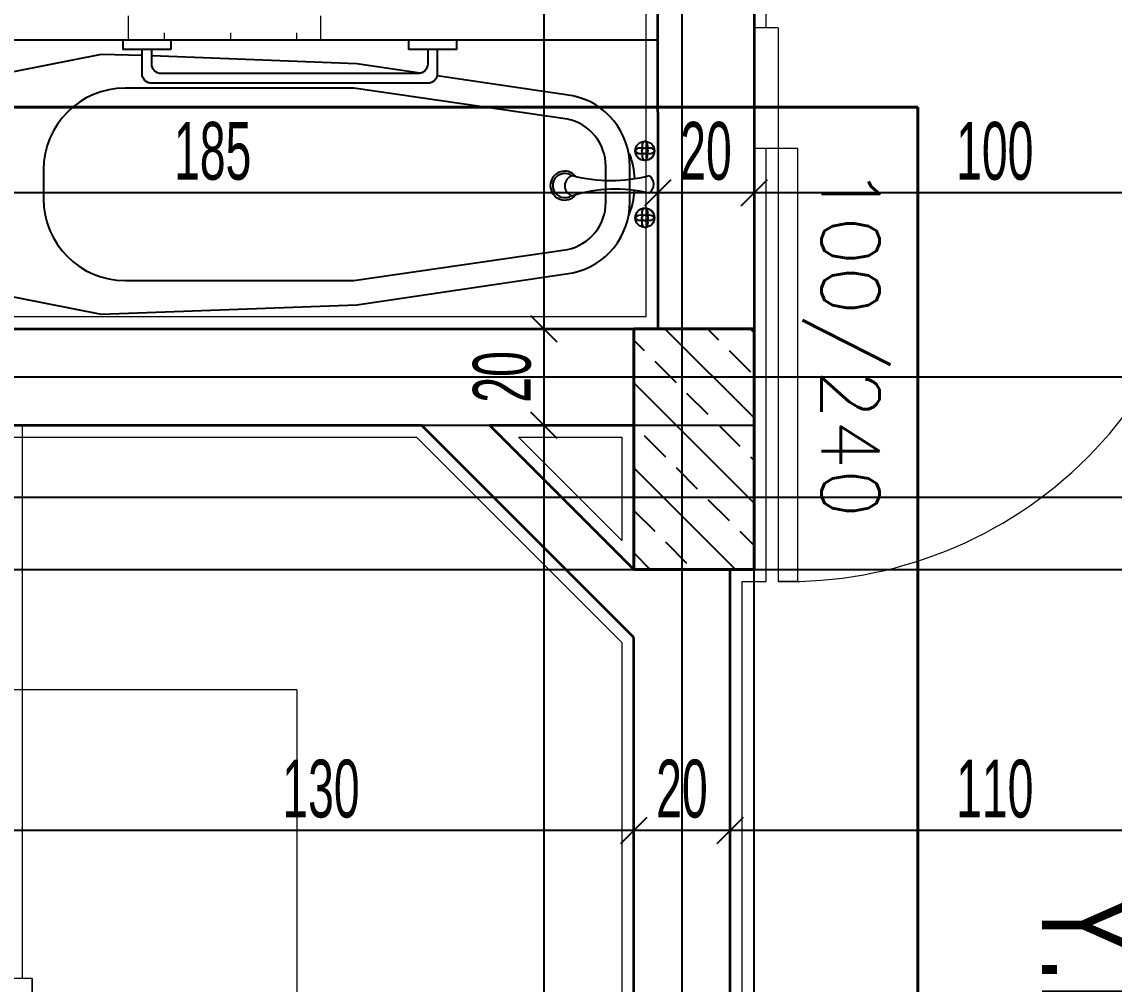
# Model space of a CAD drawing. Header units: inches. Extents: x -7543 to -822, y 102837 to 190349.
# Drawn here: x -831.49081 to -831.44542, y 102836.9882 to 102837.02818 of the extents above; entities that cross this region are included whole.
import ezdxf

# ---------------------------------------------------------------- set-up
doc = ezdxf.new("R2010")
doc.units = ezdxf.units.IN
doc.header["$MEASUREMENT"] = 0
doc.linetypes.add('DASHDOTX2', pattern=[2, 1, -0.5, 0, -0.5])
doc.linetypes.add('DASHED', pattern=[19.049999999999997, 12.7, -6.35])
doc.layers.get('0').update_dxf_attribs({"lineweight": 25})
doc.layers.get('Defpoints').update_dxf_attribs({"lineweight": 25})
for name, color, linetype, lineweight in [('AKS', 1, 'Continuous', 25), ('ICOL', 55, 'Continuous', 25), ('İZ DÜŞÜM', 253, 'Continuous', 20), ('KESİT', 7, 'Continuous', 40), ('KOLON', 2, 'Continuous', 40), ('SIVA', 150, 'Continuous', 15), ('TARAMA', 8, 'Continuous', 25), ('YAZI', 7, 'Continuous', 25)]:
    doc.layers.add(name, color=color, linetype=linetype, lineweight=lineweight)
for name, color, linetype, lineweight, true_color in [('CAM TUĞLA', 7, 'Continuous', 15, 0x00c2da), ('DUVAR', 7, 'Continuous', 35, 0xfc4642), ('KAPI', 7, 'Continuous', 18, 0xffb360), ('MERDİVEN', 7, 'Continuous', 20, 0x16c244), ('TEFRİŞ', 7, 'Continuous', 25, 0x78462c)]:
    doc.layers.add(name, color=color, linetype=linetype, lineweight=lineweight, true_color=true_color)
doc.styles.add('arıal', font='arial.ttf', dxfattribs={"width": 0.7})
doc.styles.add('OLCU', font='tromand.shx', dxfattribs={"width": 0.6, "height": 12})
doc.styles.add('TXTX', font='TXTX')

# ---------------------------------------------------------------- blocks, each defined once
blk = doc.blocks.new('_Oblique')
at = {"color": 0, "linetype": 'ByBlock', "lineweight": -2}
blk.add_line((-0.5, -0.5), (0.5, 0.5), dxfattribs=at)

msp = doc.modelspace()

# ---------------------------------------------------------------- linework, layer by layer
at = {"layer": 'AKS', "linetype": 'DASHDOTX2', "ltscale": 10}
for p, q in [((-831.4633773943481, 102837.241780972), (-831.4633773943481, 102836.7293249838)), ((-831.6986646402642, 102837.0134307916), (-831.3280608453938, 102837.0134307916)), ((-831.6986646402642, 102837.0084307916), (-831.3280608453938, 102837.0084307916)), ((-831.6986646402642, 102837.0054307916), (-831.3280608453938, 102837.0054307916))]:
    msp.add_line(p, q, dxfattribs=at)
at = {"layer": 'CAM TUĞLA'}
for p, q in [((-831.4863772406152, 102837.0274307916), (-831.4863772406152, 102837.0284307916)), ((-831.4783773431038, 102837.0274307916), (-831.4783773431038, 102837.0284307916)), ((-831.4863772406152, 102837.0274307916), (-831.500877394348, 102837.0274307916)), ((-831.4783773431038, 102837.0274307916), (-831.464877394348, 102837.0274307916))]:
    msp.add_line(p, q, dxfattribs=at)
at = {"layer": 'Defpoints', "color": 4}
msp.add_line((-831.4603784286427, 102836.9149307916), (-831.4603784286427, 102837.0559307916), dxfattribs=at)
at = {"layer": 'Defpoints', "color": 6}
for p, q in [((-831.4603784286427, 102837.0114307916), (-831.4603784286427, 102837.0559307916)), ((-831.5758784286427, 102837.0114307916), (-831.4603784286427, 102837.0114307916))]:
    msp.add_line(p, q, dxfattribs=at)
at = {"layer": 'DUVAR'}
for p, q in [((-831.460377394348, 102837.0604307916), (-831.460377394348, 102837.0154307916)), ((-831.464377394348, 102837.0244307916), (-831.464377394348, 102837.0584307916)), ((-831.464377394348, 102837.0244307916), (-831.464377394348, 102837.0154307916)), ((-831.5213773943481, 102837.0154307916), (-831.4633773943481, 102837.0154307916)), ((-831.54342764688, 102837.0114307916), (-831.4742058214725, 102837.0114307916)), ((-831.4653773943478, 102837.0026023645), (-831.4742058214725, 102837.0114307916)), ((-831.4713773943478, 102837.0114307916), (-831.465377394348, 102837.0114307916)), ((-831.4653773943478, 102837.0054307916), (-831.4713773943478, 102837.0114307916)), ((-831.465377394348, 102837.0054307916), (-831.465377394348, 102837.0114307916)), ((-831.4613773943481, 102836.9854307916), (-831.4613773943481, 102837.0054307916)), ((-831.465377394348, 102836.9854307916), (-831.465377394348, 102837.0026023645))]:
    msp.add_line(p, q, dxfattribs=at)
at = {"layer": 'ICOL'}
for p, q in [((-831.4691201100965, 102837.0584307916), (-831.4691201100965, 102837.0154307916)), ((-831.464377394348, 102837.0210772501), (-831.5013773943481, 102837.0210772501)), ((-831.460377394348, 102837.0210772501), (-831.464377394348, 102837.0210772501)), ((-831.440377394348, 102837.0210772501), (-831.460377394348, 102837.0210772501)), ((-831.4691201100965, 102837.0154307916), (-831.4691201100965, 102837.0114307916)), ((-831.4691201100965, 102837.0114307916), (-831.4691201100965, 102836.9594307916)), ((-831.465377394348, 102836.9945810181), (-831.4913773943481, 102836.9945810181)), ((-831.4613773943481, 102836.9945810181), (-831.465377394348, 102836.9945810181)), ((-831.4393773943481, 102836.9945810181), (-831.4613773943481, 102836.9945810181))]:
    msp.add_line(p, q, dxfattribs=at)
at = {"layer": 'ICOL', "color": 53}
for p, q in [((-831.460377394348, 102837.0234772501), (-831.460377394348, 102837.0219172501)), ((-831.464377394348, 102837.0187417924), (-831.464377394348, 102837.0202372501)), ((-831.464377394348, 102837.0187417924), (-831.464377394348, 102837.0202372501)), ((-831.460377394348, 102837.0187417924), (-831.460377394348, 102837.0202372501)), ((-831.4715201100964, 102837.0154307916), (-831.4699601100964, 102837.0154307916)), ((-831.4715201100964, 102837.0154307916), (-831.4699601100964, 102837.0154307916)), ((-831.4715201100964, 102837.0114307916), (-831.4699601100964, 102837.0114307916)), ((-831.4715201100964, 102837.0114307916), (-831.4699601100964, 102837.0114307916)), ((-831.465377394348, 102836.9940258817), (-831.465377394348, 102836.9954210181)), ((-831.465377394348, 102836.9940258817), (-831.465377394348, 102836.9954210181)), ((-831.4613773943481, 102836.9939858759), (-831.4613773943481, 102836.9954210181)), ((-831.4613773943481, 102836.9939858759), (-831.4613773943481, 102836.9954210181))]:
    msp.add_line(p, q, dxfattribs=at)
at = {"layer": 'İZ DÜŞÜM'}
for p, q in [((-831.4848769708883, 102837.0274307916), (-831.4848769708883, 102837.0277247966)), ((-831.4821269708883, 102837.0274307916), (-831.4821269708883, 102837.0277247966)), ((-831.4793769708883, 102837.0274307916), (-831.4793769708883, 102837.0277247966))]:
    msp.add_line(p, q, dxfattribs=at)
at = {"layer": 'KAPI'}
for p, q in [((-831.4603773943479, 102837.0229307916), (-831.4603773943479, 102837.0279307916)), ((-831.4593773943479, 102837.0279307916), (-831.4603773943479, 102837.0279307916)), ((-831.4593773943479, 102837.0279307916), (-831.4593773943479, 102837.0229307916)), ((-831.4603773943479, 102837.0229307916), (-831.4593773943479, 102837.0229307916)), ((-831.4593773943479, 102837.0229307916), (-831.4593773943479, 102837.0049307916)), ((-831.4593773943479, 102837.0229307916), (-831.4585773943479, 102837.0229307916)), ((-831.4585773943479, 102837.0229307916), (-831.4585773943479, 102837.0049307916)), ((-831.4585773943479, 102837.0049307916), (-831.4593773943479, 102837.0049307916))]:
    msp.add_line(p, q, dxfattribs=at)
msp.add_arc((-831.4589773943479, 102837.0225307916), 0.01760454486773231, 268.6980473282914, 1.301952600368629, dxfattribs=at)
at = {"layer": 'KESİT', "linetype": 'DASHED'}
for p, q in [((-831.5104985910926, 102837.0246303916), (-831.4535800630083, 102837.0246303916)), ((-831.4535800630083, 102837.0246303916), (-831.4535800630083, 102836.9492071035))]:
    msp.add_line(p, q, dxfattribs=at)
at = {"layer": 'KOLON'}
for p, q in [((-831.460377394348, 102837.0154307916), (-831.465377394348, 102837.0154307916)), ((-831.465377394348, 102837.0154307916), (-831.465377394348, 102837.0054307916)), ((-831.460377394348, 102837.0054307916), (-831.460377394348, 102837.0154307916)), ((-831.465377394348, 102837.0054307916), (-831.460377394348, 102837.0054307916))]:
    msp.add_line(p, q, dxfattribs=at)
at = {"layer": 'MERDİVEN'}
for p, q in [((-831.490777394348, 102836.9884307916), (-831.490777394348, 102837.0114307916)), ((-831.479377394348, 102837.0004307916), (-831.538777394348, 102837.0004307916)), ((-831.479377394348, 102837.0004307916), (-831.479377394348, 102836.9724307916)), ((-831.4903773943481, 102836.9884307916), (-831.5403773943481, 102836.9884307916)), ((-831.4903773943481, 102836.9884307916), (-831.4903773943481, 102836.9824307916)), ((-831.4903773943481, 102836.9824307916), (-831.4903773943481, 102836.9884307916)), ((-831.4903773943481, 102836.9824307916), (-831.4903773943481, 102836.9884307916)), ((-831.4903773943481, 102836.9884307916), (-831.4903773943481, 102836.9824307916))]:
    msp.add_line(p, q, dxfattribs=at)
at = {"layer": 'SIVA'}
for p, q in [((-831.464877394348, 102837.0579307916), (-831.464877394348, 102837.0244307916)), ((-831.459877394348, 102837.0279307916), (-831.459877394348, 102837.0579307916)), ((-831.464877394348, 102837.0244307916), (-831.464877394348, 102837.0159307916)), ((-831.459877394348, 102837.0149307916), (-831.459877394348, 102837.0229307916)), ((-831.464877394348, 102837.0159307916), (-831.5013773943481, 102837.0159307916)), ((-831.464877394348, 102837.0159307916), (-831.465877394348, 102837.0159307916)), ((-831.459877394348, 102837.0049307916), (-831.459877394348, 102837.0159307916)), ((-831.521877394348, 102837.0109307916), (-831.4744129282537, 102837.0109307916)), ((-831.4658773943478, 102837.0023952577), (-831.4744129282537, 102837.0109307916)), ((-831.4701702875666, 102837.0109307916), (-831.465877394348, 102837.0109307916)), ((-831.4658773943477, 102837.0066378984), (-831.4701702875666, 102837.0109307916)), ((-831.465877394348, 102837.0109307916), (-831.4658773943481, 102837.0066378984)), ((-831.460877394348, 102836.9849307916), (-831.460877394348, 102837.0049307916)), ((-831.460877394348, 102837.0049307916), (-831.459877394348, 102837.0049307916)), ((-831.465877394348, 102837.0023952577), (-831.465877394348, 102836.9849307916))]:
    msp.add_line(p, q, dxfattribs=at)
at = {"layer": 'TARAMA'}
for p, q in [((-831.4640840966167, 102837.0154307916), (-831.460377394348, 102837.0117240893)), ((-831.4623163296608, 102837.0154307916), (-831.4618560313461, 102837.0149704933)), ((-831.4605485627109, 102837.0154307916), (-831.460377394348, 102837.0152596232)), ((-831.465377394348, 102837.0149563224), (-831.4649496235138, 102837.0145285515)), ((-831.4614140896078, 102837.0145285515), (-831.4605302061314, 102837.013644668)), ((-831.4645076817756, 102837.0140866098), (-831.4636237982991, 102837.0132027263)), ((-831.465377394348, 102837.0131885554), (-831.460377394348, 102837.0081885554)), ((-831.4631818565608, 102837.0127607846), (-831.4622979730843, 102837.0118769011)), ((-831.4618560313461, 102837.0114349594), (-831.4609721478696, 102837.0105510759)), ((-831.4649496235138, 102837.0109930176), (-831.4640657400373, 102837.0101091341)), ((-831.4605302061314, 102837.0101091341), (-831.460377394348, 102837.0099563224)), ((-831.465377394348, 102837.0096530215), (-831.4611551644286, 102837.0054307916)), ((-831.4636237982991, 102837.0096671924), (-831.4627399148226, 102837.0087833089)), ((-831.4622979730843, 102837.0083413672), (-831.4614140896078, 102837.0074574837)), ((-831.465377394348, 102837.0078852545), (-831.4645076817756, 102837.007015542)), ((-831.4609721478696, 102837.007015542), (-831.460377394348, 102837.0064207885)), ((-831.4640657400373, 102837.0065736002), (-831.4631818565608, 102837.0056897168)), ((-831.465377394348, 102837.0061174876), (-831.4646906983346, 102837.0054307916))]:
    msp.add_line(p, q, dxfattribs=at)
at = {"layer": 'TEFRİŞ'}
for p, q in [((-831.4983772918595, 102837.0274307916), (-831.464377394348, 102837.0274307916)), ((-831.4866126391204, 102837.0274307916), (-831.4866126391204, 102837.0270307916)), ((-831.4846126391203, 102837.0274307916), (-831.4846126391203, 102837.0270307916)), ((-831.4747426391204, 102837.0274307916), (-831.4747426391204, 102837.0270307916)), ((-831.4727426391204, 102837.0274307916), (-831.4727426391204, 102837.0270307916)), ((-831.4727426391204, 102837.0274307916), (-831.4727426391204, 102837.0270307916)), ((-831.464377394348, 102837.0274307916), (-831.464377394348, 102837.0154307916)), ((-831.4858126391204, 102837.026777573), (-831.4875085634047, 102837.0268307916)), ((-831.4768917085091, 102837.0264307916), (-831.4854126391203, 102837.0267650209)), ((-831.4742483778082, 102837.0260420567), (-831.4768917085091, 102837.0264307916)), ((-831.467915125079, 102837.0251106726), (-831.4735531233903, 102837.0259398108)), ((-831.477010726551, 102837.0254307916), (-831.4865085634046, 102837.0254307916)), ((-831.4681378933716, 102837.0241356527), (-831.477010726551, 102837.0254307916)), ((-831.4899085634047, 102837.0220307916), (-831.4899085634047, 102837.0208307916)), ((-831.4665426391203, 102837.0206845476), (-831.4665426391203, 102837.0221770356)), ((-831.4655426391204, 102837.0206845476), (-831.4655426391204, 102837.0221770356)), ((-831.477010726551, 102837.0174307916), (-831.4681378933716, 102837.0187259305)), ((-831.4768917085091, 102837.0164307916), (-831.467915125079, 102837.0177509106)), ((-831.4865085634046, 102837.0174307916), (-831.477010726551, 102837.0174307916)), ((-831.4875085634047, 102837.0160307916), (-831.4768917085091, 102837.0164307916)), ((-831.4983772918595, 102837.0154307916), (-831.464377394348, 102837.0154307916))]:
    msp.add_line(p, q, dxfattribs=at)
for points in [[(-831.4727426391204, 102837.0274307916), (-831.4727426391204, 102837.0270307916), (-831.4747426391204, 102837.0270307916)], [(-831.4846126391203, 102837.0270307916), (-831.4866126391204, 102837.0270307916)]]:
    msp.add_lwpolyline(points, dxfattribs=at)
for points in [[(-831.4875085634047, 102837.0268307916), (-831.4921479990563, 102837.0259049549, 0.3434058027090082), (-831.4944126391204, 102837.0229964766), (-831.4944126391204, 102837.0198651065, 0.3434058027090083), (-831.4921479990563, 102837.0169566283), (-831.4875085634047, 102837.0160307916)], [(-831.4735426391204, 102837.0270307916), (-831.4735426391204, 102837.0260307916, -0.414213562373095), (-831.4739426391204, 102837.0256307916), (-831.4854126391203, 102837.0256307916, -0.414213562373095), (-831.4858126391204, 102837.0260307916), (-831.4858126391204, 102837.0270307916)], [(-831.4739426391204, 102837.0270307916), (-831.4739426391204, 102837.0264307916, -0.414213562373095), (-831.4743426391203, 102837.0260307916), (-831.4850126391204, 102837.0260307916, -0.414213562373094), (-831.4854126391203, 102837.0264307916), (-831.4854126391203, 102837.0270307916)]]:
    msp.add_lwpolyline(points, format="xyb", dxfattribs=at)
for points in [[(-831.4650055510025, 102837.0227326336, 0.4093917450054191), (-831.4649171854268, 102837.0224224686, 0.4093917450054193), (-831.464828819851, 102837.0227326336, 0.4115225393209948), (-831.4645171854268, 102837.0228201903, 0.4171164244499835), (-831.4648326384837, 102837.0229055784, 0.4192433739440636), (-831.4649171854268, 102837.0232224685, 0.4192433739440639), (-831.46500173237, 102837.0229055784, 0.4171164244499835), (-831.4653171854268, 102837.0228201903, 0.4115225393209948)], [(-831.4650055510025, 102837.0201289495, -0.4093917450054191), (-831.4649171854268, 102837.0204391146, -0.4093917450054193), (-831.464828819851, 102837.0201289495, -0.4115225393209948), (-831.4645171854268, 102837.0200413929, -0.4171164244499835), (-831.4648326384837, 102837.0199560047, -0.4192433739440636), (-831.4649171854268, 102837.0196391146, -0.4192433739440639), (-831.46500173237, 102837.0199560047, -0.4171164244499835), (-831.4653171854268, 102837.0200413929, -0.4115225393209948)]]:
    msp.add_lwpolyline(points, format="xyb", close=True, dxfattribs=at)
for centre, radius in [((-831.4649171854268, 102837.0228201903), 0.0004), ((-831.4649171854268, 102837.0228201903), 0.0001243971061837246), ((-831.4649171854268, 102837.0200413929), 0.0004), ((-831.4649132278132, 102837.0200414125), 0.0001243971061837246)]:
    msp.add_circle(centre, radius, dxfattribs=at)
for centre, radius, start, end in [((-831.4865085634046, 102837.0220307916), 0.0034, 90, 180), ((-831.4685426391204, 102837.0221770356), 0.002999999999999989, 0, 77.92620450168138), ((-831.4685426391204, 102837.0221770356), 0.002000000000000069, 0, 78.3242473179087), ((-831.4682461702057, 102837.0213777656), 0.0006000000000000001, 39.67368283607441, 320.3000835459285), ((-831.4682461702057, 102837.0213777656), 0.0005, 54.78317445861383, 303.2419483329371), ((-831.4678017976985, 102837.0213701065), 0.0004444385075582011, 106.8879071241735, 251.1372157505045), ((-831.4663345531661, 102837.0277747672), 0.006188815256058283, 255.0520303721679, 284.9479696278321), ((-831.4649802730049, 102837.0214307916), 0.0004376338845547779, 303.5828640570228, 56.41713594297723), ((-831.4661310877889, 102837.0152140866), 0.006015598390679034, 76.61188286815852, 107.5546638402296), ((-831.4865085634046, 102837.0208307916), 0.003400000000000012, 180, 270), ((-831.4685426391204, 102837.0206845476), 0.002000000000000088, 281.6757526820913, 0), ((-831.4685426391204, 102837.0206845476), 0.003000000000000121, 282.0737954983186, 0)]:
    msp.add_arc(centre, radius, start, end, dxfattribs=at)
for centre, major_axis, ratio, start_param, end_param in [((-831.4688005009492, 102837.0211666857), (0.00259019796806187, 0.002556291881084574), 0.8988911706404706, -0.6870380274555432, -0.3743223054553262), ((-831.4687891247728, 102837.0218130791), (-0.002593123398592171, 0.002572896698419959), 0.885318108204318, 3.489618385367396, 3.796885505390601)]:
    msp.add_ellipse(centre, major_axis=major_axis, ratio=ratio, start_param=start_param, end_param=end_param, dxfattribs=at)

# ---------------------------------------------------------------- block references
at = {"layer": 'ICOL', "xscale": 0.001080000000001746, "yscale": 0.001080000000001746, "zscale": 0.001080000000001746}
for p in [(-831.464377394348, 102837.0210772501), (-831.460377394348, 102837.0210772501), (-831.465377394348, 102836.9945810181), (-831.4613773943481, 102836.9945810181)]:
    msp.add_blockref('_Oblique', p, dxfattribs=at)
at = {"layer": 'ICOL'}
for p, xscale, yscale, zscale, rotation in [((-831.464377394348, 102837.0210772501), 0.001080000000001746, 0.001080000000001746, 0.001080000000001746, 180), ((-831.460377394348, 102837.0210772501), 0.001080000000001746, 0.001080000000001746, 0.001080000000001746, 180), ((-831.4691201100965, 102837.0154307916), 0.001080000001820736, 0.001080000001820736, 0.001080000001820736, 90), ((-831.4691201100965, 102837.0154307916), 0.001080000001820736, 0.001080000001820736, 0.001080000001820736, 270), ((-831.4691201100965, 102837.0114307916), 0.001080000001820736, 0.001080000001820736, 0.001080000001820736, 90), ((-831.4691201100965, 102837.0114307916), 0.001080000001820736, 0.001080000001820736, 0.001080000001820736, 270), ((-831.465377394348, 102836.9945810181), 0.001080000000001746, 0.001080000000001746, 0.001080000000001746, 180), ((-831.4613773943481, 102836.9945810181), 0.001080000000001746, 0.001080000000001746, 0.001080000000001746, 180)]:
    msp.add_blockref('_Oblique', p, dxfattribs=dict(at, xscale=xscale, yscale=yscale, zscale=zscale, rotation=rotation))

# ---------------------------------------------------------------- texts
at = {"layer": 'ICOL', "char_height": 0.0024, "attachment_point": 5, "style": 'OLCU'}
for s, insert in [('\\A1;185', (-831.4828773943481, 102837.0228052501)), ('\\A1;20', (-831.4623773943481, 102837.0228052501)), ('\\A1;100', (-831.450377394348, 102837.0228052501)), ('\\A1;130', (-831.4783773943481, 102836.9963090181)), ('\\A1;20', (-831.4633773943481, 102836.9963090181)), ('\\A1;110', (-831.450377394348, 102836.9963090181))]:
    msp.add_mtext(s, dxfattribs=dict(at, insert=insert))
at = {"layer": 'ICOL', "insert": (-831.4708481100964, 102837.0134307916), "char_height": 0.0024, "attachment_point": 5, "rotation": 90, "style": 'OLCU'}
msp.add_mtext('\\A1;20', dxfattribs=at)
at = {"layer": 'KAPI', "style": 'TXTX'}
msp.add_text('100/240', height=0.0024, rotation=270, dxfattribs=at).set_placement((-831.4575738340502, 102837.0221660048))
at = {"layer": 'YAZI', "style": 'arıal', "width": 0.7}
msp.add_text('Y.KAÇISI', height=0.004, rotation=270, dxfattribs=at).set_placement((-831.4484142815875, 102836.9919659437))

doc.saveas('drawing.dxf')
